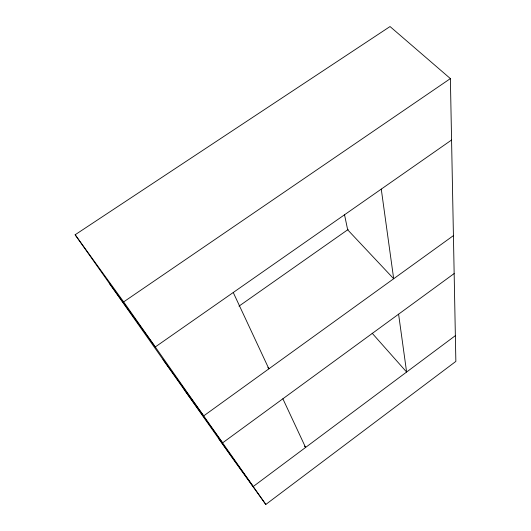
<?xml version="1.0" encoding="UTF-8"?>
<svg xmlns="http://www.w3.org/2000/svg" width="531" height="531" viewBox="0 0 531 531"><rect width="100%" height="100%" fill="white"/><g stroke="black" fill="none" stroke-linecap="round" stroke-linejoin="round"><path stroke-width="0.8" d="M265.805 504.45L455.857 361.399L450.381 78.595L390.033 26.55L75.143 234.762L232.717 458.479L265.805 504.45L123.65 301.893L75.143 234.762M455.359 335.658L253.227 486.529L218.506 438.301M454.151 273.558L222.589 442.867L184.104 389.462M453.421 235.618L203.665 415.912L163.017 359.527M239.003 306.141L348.203 229.425M451.569 140.011L155.278 346.962L109.632 283.727M123.65 301.893L450.381 78.595M372.151 333.209L406.613 372.045L398.595 314.179M267.883 367.552L268.892 368.826L233.255 292.495M304.575 446.133L305.59 447.447L282.877 398.788M344.486 214.557L347.672 229.804L393.683 278.742L381.265 189.116"/></g></svg>
